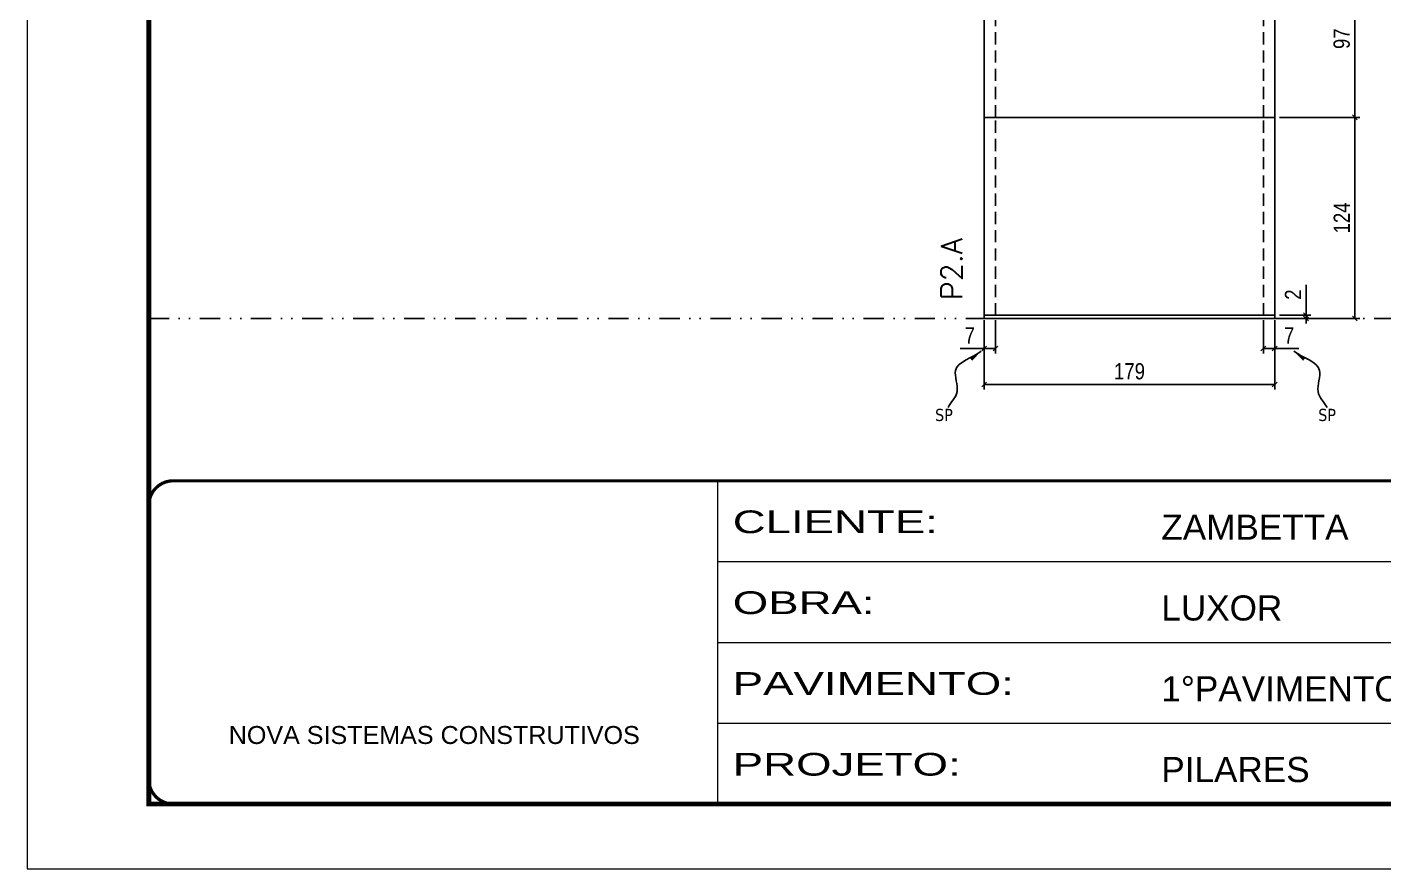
# Model space of a CAD drawing. Extents: x 14400 to 24104, y -21631 to 6985.
# Drawn here: x 17597 to 18433, y 4786 to 5305 of the extents above; entities that cross this region are included whole.
import ezdxf

# ---------------------------------------------------------------- set-up
doc = ezdxf.new("R2010")
doc.units = 0
for name, pattern in [('CONTINUO', [0]), ('DASHED', [0.75, 0.5, -0.25]), ('DIVIDE2', [0.625, 0.25, -0.125, 0, -0.125, 0, -0.125]), ('HIDDEN', [0.375, 0.25, -0.125])]:
    doc.linetypes.add(name, pattern=pattern)
for name, color, linetype in [('COTA', 241, 'Continuous'), ('Nível', 160, 'Continuous'), ('Painéis', 200, 'Continuous'), ('SARR_2.2x7', 40, 'Continuous'), ('texto', 7, 'Continuous')]:
    doc.layers.add(name, color=color, linetype=linetype)
for name, color, linetype, lineweight in [('Folhas', 255, 'Continuous', 9), ('SARRAFO DE PRESSAO', 251, 'DASHED', 9), ('Texto Seção', 7, 'Continuous', 15)]:
    doc.layers.add(name, color=color, linetype=linetype, lineweight=lineweight)
doc.styles.add('ARIAL', font='arial.ttf')
doc.styles.add('COTA TECNICA', font='techl___.ttf', dxfattribs={"height": 10})
doc.styles.add('COTA TECNICA-50', font='techl___.ttf', dxfattribs={"height": 10})
doc.styles.add('REGUA-120', font='ROMANS.shx', dxfattribs={"height": 15})
doc.styles.get("Standard").update_dxf_attribs({"font": 'arial.ttf'})
doc.styles.add('Tecnologia', font='')
doc.styles.get('Tecnologia').set_extended_font_data('Forgotten Futurist')
doc.dimstyles.new('COTA PAINEL-50', dxfattribs={"dimtxt": 10, "dimasz": 3, "dimexe": 3, "dimexo": 3, "dimgap": 3, "dimtad": 1, "dimdec": 1, "dimzin": 12, "dimdsep": 46, "dimtxsty": 'COTA TECNICA-50', "dimblk1": 'OBLIQUE', "dimblk2": 'OBLIQUE', "dimsah": 1, "dimcen": 0.9, "dimclrd": 4, "dimclre": 4, "dimclrt": 240, "dimadec": 1, "dimazin": 3, "dimtfac": 1, "dimtdec": 1, "dimtmove": 0, "dimatfit": 3, "dimfxl": 1, "dimtolj": 1, "dimtzin": 12, "dimarcsym": 0})
doc.dimstyles.new('PAINEL', dxfattribs={"dimtxt": 10, "dimasz": 3, "dimexe": 3, "dimexo": 3, "dimgap": 3, "dimtad": 1, "dimdec": 1, "dimzin": 12, "dimdsep": 46, "dimtxsty": 'COTA TECNICA', "dimblk1": 'OBLIQUE', "dimblk2": 'OBLIQUE', "dimsah": 1, "dimcen": 0.9, "dimclrd": 4, "dimclre": 4, "dimclrt": 240, "dimadec": 1, "dimazin": 3, "dimtfac": 1, "dimtdec": 1, "dimtmove": 0, "dimatfit": 3, "dimfxl": 1, "dimtolj": 1, "dimtzin": 12, "dimarcsym": 0})
doc.dimstyles.get("Standard").update_dxf_attribs({"dimtxt": 0.18, "dimasz": 0.18, "dimexe": 0.18, "dimexo": 0.0625, "dimgap": 0.09, "dimtad": 0, "dimtih": 1, "dimtoh": 1, "dimdec": 4, "dimzin": 0, "dimdsep": 46, "dimtxsty": 'Standard', "dimcen": 0.09, "dimadec": 0, "dimazin": 0, "dimtfac": 1, "dimtdec": 4, "dimtofl": 0, "dimtmove": 0, "dimatfit": 3, "dimfxl": 1, "dimtolj": 1, "dimtzin": 0, "dimarcsym": 0})

# ---------------------------------------------------------------- blocks, each defined once
blk = doc.blocks.new('9999999999')
at = {"color": 30, "linetype": 'CONTINUO'}
for p, q in [((98564.56, 34230.21), (98564.56, 34429.45)), ((98564.56, 34379.64), (99583.98, 34379.64)), ((98564.56, 34329.83), (99487.98, 34329.83)), ((98564.56, 34280.02), (99487.98, 34280.02))]:
    blk.add_line(p, q, dxfattribs=at)
at = {"color": 30, "linetype": 'CONTINUO', "const_width": 2}
blk.add_lwpolyline([(99583.98, 34230.21), (99583.98, 34414.45, 0.414214), (99568.98, 34429.45), (98228.98, 34429.45, 0.414214), (98213.98, 34414.45), (98213.98, 34245.21, 0.414214), (98228.98, 34230.21), (99583.98, 34230.21)], format="xyb", dxfattribs=at)
at = {"layer": 'Folhas'}
blk.add_lwpolyline([(98138.98, 34190.21), (99623.98, 34190.21), (99623.98, 35240.21), (98138.98, 35240.21)], close=True, dxfattribs=at)
at = {"layer": 'Folhas', "color": 30, "const_width": 3}
blk.add_lwpolyline([(98213.98, 34230.21), (99583.98, 34230.21), (99583.98, 35200.21), (98213.98, 35200.21)], close=True, dxfattribs=at)
at = {"color": 7, "linetype": 'Continuous', "ltscale": 5, "style": 'ARIAL'}
for s, height, p in [('ZAMBETTA', 15.483, (98837.68, 34393.13)), ('LUXOR', 15.483, (98837.68, 34343.32)), ('1°PAVIMENTO - 1°ETAPA', 15.4829, (98837.68, 34293.51)), ('NOVA SISTEMAS CONSTRUTIVOS', 11.0592, (98263.19, 34267.21)), ('PILARES', 15.483, (98837.68, 34243.7))]:
    blk.add_text(s, height=height, dxfattribs=at).set_placement(p)
at = {"layer": 'Folhas', "color": 7, "style": 'Tecnologia', "width": 1.5}
for s, p in [('CLIENTE:', (98573.65, 34397.17)), ('OBRA:', (98573.65, 34347.31)), ('PAVIMENTO:', (98573.65, 34297.5)), ('PROJETO:', (98573.65, 34247.69))]:
    blk.add_text(s, height=14, dxfattribs=at).set_placement(p)
blk = doc.blocks.new('_Oblique')
at = {"color": 0, "linetype": 'ByBlock', "lineweight": -2}
blk.add_line((-0.5, -0.5), (0.5, 0.5), dxfattribs=at)
blk = doc.blocks.new('*D664')
at = {"layer": 'COTA', "color": 4, "lineweight": -2, "transparency": 16777216}
for p, q in [((18186.54, 5124.44), (18186.54, 5081.76)), ((18365.54, 5124.44), (18365.54, 5081.76)), ((18365.54, 5084.76), (18186.54, 5084.76))]:
    blk.add_line(p, q, dxfattribs=at)
at = {"layer": 'Defpoints', "color": 0, "transparency": 16777216}
for p in [(18186.54, 5127.44), (18365.54, 5127.44), (18186.54, 5084.76)]:
    blk.add_point(p, dxfattribs=at)
at = {"layer": 'COTA', "color": 4, "lineweight": -2, "transparency": 16777216, "xscale": 3, "yscale": 3, "zscale": 3, "rotation": 180}
blk.add_blockref('_Oblique', (18186.54, 5084.76), dxfattribs=at)
at = {"layer": 'COTA', "color": 4, "lineweight": -2, "transparency": 16777216, "xscale": 3, "yscale": 3, "zscale": 3}
blk.add_blockref('_Oblique', (18365.54, 5084.76), dxfattribs=at)
at = {"layer": 'COTA', "color": 240, "transparency": 16777216, "insert": (18276.04, 5092.86), "char_height": 10, "attachment_point": 5, "style": 'COTA TECNICA'}
blk.add_mtext('\\A1;179', dxfattribs=at)
blk = doc.blocks.new('*D665')
at = {"layer": 'COTA', "color": 4, "lineweight": -2, "transparency": 16777216}
for p, q in [((18358.54, 5124.44), (18358.54, 5103.93)), ((18365.54, 5122.44), (18365.54, 5103.93)), ((18358.54, 5106.93), (18365.54, 5106.93)), ((18365.54, 5106.93), (18380.27, 5106.93))]:
    blk.add_line(p, q, dxfattribs=at)
at = {"layer": 'Defpoints', "color": 0, "transparency": 16777216}
for p in [(18358.54, 5127.44), (18365.54, 5125.44), (18365.54, 5106.93)]:
    blk.add_point(p, dxfattribs=at)
at = {"layer": 'COTA', "color": 4, "lineweight": -2, "transparency": 16777216, "xscale": 3, "yscale": 3, "zscale": 3, "rotation": 180}
blk.add_blockref('_Oblique', (18358.54, 5106.93), dxfattribs=at)
at = {"layer": 'COTA', "color": 4, "lineweight": -2, "transparency": 16777216, "xscale": 3, "yscale": 3, "zscale": 3}
blk.add_blockref('_Oblique', (18365.54, 5106.93), dxfattribs=at)
at = {"layer": 'COTA', "color": 240, "transparency": 16777216, "insert": (18374.4, 5115), "char_height": 10, "attachment_point": 5, "style": 'COTA TECNICA-50'}
blk.add_mtext('\\A1;7', dxfattribs=at)
blk = doc.blocks.new('*D666')
at = {"layer": 'COTA', "color": 4, "lineweight": -2, "transparency": 16777216}
for p, q in [((18193.54, 5124.44), (18193.54, 5103.93)), ((18186.54, 5122.44), (18186.54, 5103.93)), ((18186.54, 5106.93), (18171.81, 5106.93)), ((18193.54, 5106.93), (18186.54, 5106.93))]:
    blk.add_line(p, q, dxfattribs=at)
at = {"layer": 'Defpoints', "color": 0, "transparency": 16777216}
for p in [(18186.54, 5125.44), (18193.54, 5127.44), (18186.54, 5106.93)]:
    blk.add_point(p, dxfattribs=at)
at = {"layer": 'COTA', "color": 4, "lineweight": -2, "transparency": 16777216, "xscale": 3, "yscale": 3, "zscale": 3, "rotation": 180}
blk.add_blockref('_Oblique', (18186.54, 5106.93), dxfattribs=at)
at = {"layer": 'COTA', "color": 4, "lineweight": -2, "transparency": 16777216, "xscale": 3, "yscale": 3, "zscale": 3}
blk.add_blockref('_Oblique', (18193.54, 5106.93), dxfattribs=at)
at = {"layer": 'COTA', "color": 240, "transparency": 16777216, "insert": (18177.67, 5115), "char_height": 10, "attachment_point": 5, "style": 'COTA TECNICA-50'}
blk.add_mtext('\\A1;7', dxfattribs=at)
blk = doc.blocks.new('*D668')
at = {"layer": 'COTA', "color": 4, "linetype": 'ByBlock', "lineweight": -2, "transparency": 16777216}
for p, q in [((18368.54, 5249.44), (18417.9, 5249.44)), ((18414.9, 5125.44), (18414.9, 5249.44)), ((18368.54, 5125.44), (18417.9, 5125.44))]:
    blk.add_line(p, q, dxfattribs=at)
at = {"layer": 'Defpoints', "color": 0, "linetype": 'ByBlock', "transparency": 16777216}
for p in [(18365.54, 5249.44), (18414.9, 5249.44), (18365.54, 5125.44)]:
    blk.add_point(p, dxfattribs=at)
at = {"layer": 'COTA', "color": 4, "linetype": 'ByBlock', "lineweight": -2, "transparency": 16777216, "xscale": 3, "yscale": 3, "zscale": 3}
for p, rotation in [((18414.9, 5249.44), 90), ((18414.9, 5125.44), 270)]:
    blk.add_blockref('_Oblique', p, dxfattribs=dict(at, rotation=rotation))
at = {"layer": 'COTA', "color": 240, "linetype": 'ByBlock', "transparency": 16777216, "insert": (18406.83, 5187.44), "char_height": 10, "attachment_point": 5, "rotation": 90, "style": 'COTA TECNICA'}
blk.add_mtext('\\A1;124', dxfattribs=at)
blk = doc.blocks.new('*D667')
at = {"layer": 'COTA', "color": 4, "lineweight": -2, "transparency": 16777216}
for p, q in [((18384.79, 5127.44), (18384.79, 5146.24)), ((18368.54, 5127.44), (18387.79, 5127.44)), ((18368.54, 5125.44), (18387.79, 5125.44)), ((18384.79, 5125.44), (18384.79, 5127.44)), ((18384.79, 5125.44), (18384.79, 5122.44))]:
    blk.add_line(p, q, dxfattribs=at)
at = {"layer": 'Defpoints', "color": 0, "transparency": 16777216}
for p in [(18365.54, 5127.44), (18365.54, 5125.44), (18384.79, 5125.44)]:
    blk.add_point(p, dxfattribs=at)
at = {"layer": 'COTA', "color": 4, "lineweight": -2, "transparency": 16777216, "xscale": 3, "yscale": 3, "zscale": 3}
for p, rotation in [((18384.79, 5127.44), 270), ((18384.79, 5125.44), 90)]:
    blk.add_blockref('_Oblique', p, dxfattribs=dict(at, rotation=rotation))
at = {"layer": 'COTA', "color": 240, "transparency": 16777216, "insert": (18376.79, 5140.18), "char_height": 10, "attachment_point": 5, "rotation": 90, "style": 'COTA TECNICA-50'}
blk.add_mtext('\\A1;2', dxfattribs=at)
blk = doc.blocks.new('*D669')
at = {"layer": 'COTA', "color": 4, "linetype": 'ByBlock', "lineweight": -2, "transparency": 16777216}
for p, q in [((18368.54, 5249.44), (18417.9, 5249.44)), ((18414.9, 5125.44), (18414.9, 5249.44)), ((18368.54, 5125.44), (18417.9, 5125.44))]:
    blk.add_line(p, q, dxfattribs=at)
at = {"layer": 'Defpoints', "color": 0, "linetype": 'ByBlock', "transparency": 16777216}
for p in [(18365.54, 5249.44), (18414.9, 5249.44), (18365.54, 5125.44)]:
    blk.add_point(p, dxfattribs=at)
at = {"layer": 'COTA', "color": 4, "linetype": 'ByBlock', "lineweight": -2, "transparency": 16777216, "xscale": 3, "yscale": 3, "zscale": 3}
for p, rotation in [((18414.9, 5249.44), 90), ((18414.9, 5125.44), 270)]:
    blk.add_blockref('_Oblique', p, dxfattribs=dict(at, rotation=rotation))
at = {"layer": 'COTA', "color": 240, "linetype": 'ByBlock', "transparency": 16777216, "insert": (18406.83, 5187.44), "char_height": 10, "attachment_point": 5, "rotation": 90, "style": 'COTA TECNICA'}
blk.add_mtext('\\A1;124', dxfattribs=at)
blk = doc.blocks.new('*D670')
at = {"layer": 'COTA', "color": 4, "lineweight": -2, "transparency": 16777216}
for p, q in [((18368.54, 5346.44), (18417.9, 5346.44)), ((18414.9, 5249.44), (18414.9, 5346.44)), ((18368.54, 5249.44), (18417.9, 5249.44))]:
    blk.add_line(p, q, dxfattribs=at)
at = {"layer": 'Defpoints', "color": 0, "transparency": 16777216}
for p in [(18365.54, 5346.44), (18414.9, 5346.44), (18365.54, 5249.44)]:
    blk.add_point(p, dxfattribs=at)
at = {"layer": 'COTA', "color": 4, "lineweight": -2, "transparency": 16777216, "xscale": 3, "yscale": 3, "zscale": 3}
for p, rotation in [((18414.9, 5346.44), 90), ((18414.9, 5249.44), 270)]:
    blk.add_blockref('_Oblique', p, dxfattribs=dict(at, rotation=rotation))
at = {"layer": 'COTA', "color": 240, "transparency": 16777216, "insert": (18406.8, 5297.94), "char_height": 10, "attachment_point": 5, "rotation": 90, "style": 'COTA TECNICA'}
blk.add_mtext('\\A1;97', dxfattribs=at)

msp = doc.modelspace()

# ---------------------------------------------------------------- linework, layer by layer
at = {"layer": 'Nível', "color": 4, "linetype": 'DIVIDE2', "ltscale": 50}
msp.add_line((17671.97, 5125.44), (19041.97, 5125.44), dxfattribs=at)
at = {"layer": 'Painéis'}
for p, q in [((18365.54, 5127.44), (18365.54, 5425.44)), ((18186.54, 5374.44), (18186.54, 5127.44)), ((18365.54, 5249.44), (18186.54, 5249.44)), ((18186.54, 5127.44), (18365.54, 5127.44))]:
    msp.add_line(p, q, dxfattribs=at)
msp.add_lwpolyline([(18365.54, 5127.44), (18186.54, 5127.44), (18186.54, 5125.44), (18365.54, 5125.44)], close=True, dxfattribs=at)
at = {"layer": 'SARR_2.2x7', "linetype": 'HIDDEN', "ltscale": 30}
for p, q in [((18193.54, 5249.44), (18193.54, 5346.44)), ((18358.54, 5249.44), (18358.54, 5346.44)), ((18193.54, 5127.44), (18193.54, 5249.44)), ((18358.54, 5127.44), (18358.54, 5249.44))]:
    msp.add_line(p, q, dxfattribs=at)

# ---------------------------------------------------------------- block references
at = {"layer": 'SARRAFO DE PRESSAO', "color": 6, "linetype": 'ByBlock'}
msp.add_blockref('9999999999', (-80542.01, -29404.05), dxfattribs=at)

# ---------------------------------------------------------------- texts
at = {"layer": 'texto', "color": 0, "char_height": 7.5, "attachment_point": 5}
for insert in [(18161.76, 5065.94), (18397.78, 5065.94)]:
    msp.add_mtext('{\\fTahoma|b0|i0|c0|p34;\\C4;SP}', dxfattribs=dict(at, insert=insert))
at = {"layer": 'Texto Seção', "insert": (18173.07, 5136.69), "char_height": 13, "width": 285.3299, "attachment_point": 7, "rotation": 90, "style": 'REGUA-120'}
msp.add_mtext('\\pt26;P2.A', dxfattribs=at)

# ---------------------------------------------------------------- dimensions: what is measured, and where the dimension line sits
at = {"layer": 'COTA'}
for base, p1, p2, angle, dimstyle, picture, middle in [((18414.9, 5346.44), (18365.54, 5249.44), (18365.54, 5346.44), 90, 'PAINEL', '*D670', (18406.8, 5297.94)), ((18186.54, 5106.93), (18193.54, 5127.44), (18186.54, 5125.44), 180, 'COTA PAINEL-50', '*D666', (18177.67, 5115))]:
    dim = msp.add_linear_dim(base=base, p1=p1, p2=p2, angle=angle, dimstyle=dimstyle, dxfattribs=at)
    dim.commit()
    dim.dimension.update_dxf_attribs({"geometry": picture, "text_midpoint": middle})
at = {"layer": 'COTA', "linetype": 'ByBlock'}
for picture in ['*D668', '*D669']:
    dim = msp.add_aligned_dim(p1=(18365.54, 5125.44), p2=(18365.54, 5249.44), distance=-49.37, dimstyle='PAINEL', dxfattribs=at)
    dim.commit()
    dim.dimension.update_dxf_attribs({"geometry": picture, "text_midpoint": (18406.83, 5187.44)})
at = {"layer": 'COTA'}
dim = msp.add_linear_dim(base=(18384.79, 5125.44), p1=(18365.54, 5127.44), p2=(18365.54, 5125.44), angle=90, dimstyle='COTA PAINEL-50', dxfattribs=at)
dim.commit()
dim.dimension.update_dxf_attribs({"geometry": '*D667', "text_midpoint": (18384.79, 5140.18), "dimtype": 160})
dim = msp.add_linear_dim(base=(18186.54, 5084.76), p1=(18365.54, 5127.44), p2=(18186.54, 5127.44), angle=180, dimstyle='PAINEL', override={"dimarcsym": 2}, dxfattribs=at)
dim.commit()
dim.dimension.update_dxf_attribs({"geometry": '*D664', "text_midpoint": (18276.04, 5092.86)})
dim = msp.add_linear_dim(base=(18365.54, 5106.93), p1=(18358.54, 5127.44), p2=(18365.54, 5125.44), dimstyle='COTA PAINEL-50', dxfattribs=at)
dim.commit()
dim.dimension.update_dxf_attribs({"geometry": '*D665', "text_midpoint": (18374.4, 5115)})

# ---------------------------------------------------------------- leaders
at = {"layer": 'COTA', "path_type": 1}
for points in [[(18184.71, 5105.25), (18168.92, 5093.42), (18169.85, 5080.41), (18164.29, 5070.63)], [(18377.37, 5105.25), (18393.15, 5093.42), (18392.23, 5080.41), (18397.78, 5070.63)]]:
    msp.add_leader(points, dimstyle='Standard', override={"dimasz": 8}, dxfattribs=at)

doc.saveas('drawing.dxf')
